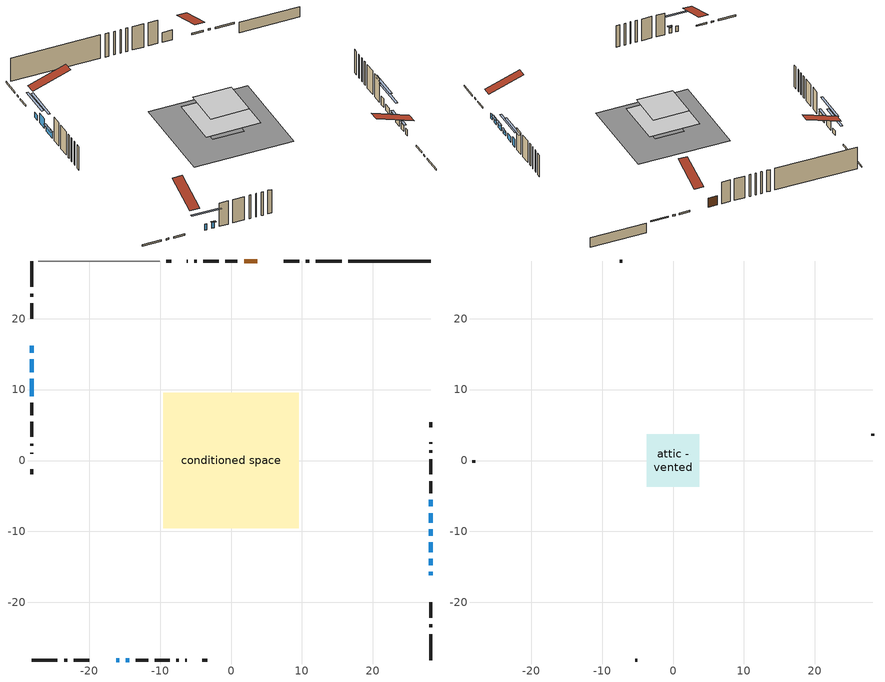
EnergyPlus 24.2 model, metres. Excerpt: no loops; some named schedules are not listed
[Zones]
conditioned space
 floor outside (Floor2 construction): -9.54,-9.54 -9.54,9.54 9.54,9.54 9.54,-9.54 z1.22
 floor outside (Floor3 construction): -0.37,-0.37 -0.37,0.37 0.37,0.37 0.37,-0.37 z1.22
 floor othersidecoefficients (Floor1 construction): -3.01,-3.01 -3.01,3.01 3.01,3.01 3.01,-3.01 z1.22
 floor othersidecoefficients (Floor4 construction): -0.43,-0.43 -0.43,0.43 0.43,0.43 0.43,-0.43 z1.22
 floor adiabatic (AdiabaticFloorConstruction): -5.21,-5.21 -5.21,5.21 5.21,5.21 5.21,-5.21 z3.66
 floor foundation (Slab1 construction): -1.84,-1.84 -1.84,1.84 1.84,1.84 1.84,-1.84 z-0.91
 wall outside (RimJoist1 construction): 15.61,28.12 11.96,28.12 / -28.12,-28.12 -24.46,-28.12 / -28.12,28.12 -28.12,24.46 / 28.12,-28.12 28.12,-24.46 z1.22:1.52
 wall outside (RimJoist2 construction): 11.03,28.12 10.57,28.12 / -23.53,-28.12 -23.08,-28.12 / -28.12,23.53 -28.12,23.08 / 28.12,-23.53 28.12,-23.08 z1.22:1.52
 wall outside (RimJoist3 construction): 9.64,28.12 7.47,28.12 / -22.15,-28.12 -19.98,-28.12 / -28.12,22.15 -28.12,19.98 / 28.12,-22.15 28.12,-19.98 z1.22:1.52
 wall outside (AdiabaticWallConstruction 1): 3.7,28.12 1.84,28.12 z1.22:3.25
 wall outside (AdiabaticWallConstruction): 28.12,-16.21 28.12,-15.7 / -16.21,-28.12 -15.75,-28.12 / 28.12,-14.77 28.12,-13.85 / 28.12,-12.93 28.12,-11.55 / -14.82,-28.12 -14.36,-28.12 / -28.12,11.5 -28.12,9.06 / 28.12,-8.78 28.12,-7.41 z1.22:2.44; -28.12,16.21 -28.12,15.19 z1.22:2.24; -28.12,14.26 -28.12,12.43 z1.22:3.25; 28.12,-10.62 28.12,-9.71 z1.22:2.14; 28.12,-6.48 28.12,-5.56 z1.22:3
 wall outside (Wall1 construction): 0.91,28.12 -0.83,28.12 / -13.43,-28.12 -11.69,-28.12 / -28.12,8.14 -28.12,6.39 / 28.12,-4.64 28.12,-2.89 z1.22:6.1
 wall outside (Wall2 construction): -1.76,28.12 -3.9,28.12 / -10.76,-28.12 -8.62,-28.12 / -28.12,5.46 -28.12,3.32 / 28.12,-1.96 28.12,0.18 z1.22:6.1
 wall outside (Wall3 construction): -4.83,28.12 -5.17,28.12 / -7.69,-28.12 -7.35,-28.12 / -28.12,2.39 -28.12,2.05 / 28.12,1.11 28.12,1.45 z1.22:6.1
 wall outside (Wall4 construction): -6.1,28.12 -6.26,28.12 / -6.42,-28.12 -6.26,-28.12 / -28.12,1.13 -28.12,0.96 / 28.12,2.37 28.12,2.54 z1.22:6.1
 wall outside (Wall6 construction): -8.44,28.12 -9.14,28.12 / -4.08,-28.12 -3.38,-28.12 / -28.12,-1.21 -28.12,-1.92 / 28.12,4.71 28.12,5.42 z1.22:6.1
 wall foundation (FoundationWall1 construction): 28.12,28.12 16.54,28.12 z-0.91:1.22
 wall adiabatic (Wall7 construction): -10.07,28.12 -27.19,28.12 z1.22:6.1
 window (WindowConstruction 10): 28.12,-16.2 28.12,-15.7 z1.22:2.44
 window (WindowConstruction 7): -16.2,-28.12 -15.75,-28.12 z1.22:2.44
 window (WindowConstruction 8): 28.12,-14.77 28.12,-13.85 z1.22:2.44
 window (WindowConstruction 9): 28.12,-12.92 28.12,-11.55 z1.22:2.44
 window (WindowConstruction): -28.12,16.2 -28.12,15.19 z1.22:2.23
 window (WindowConstruction 1): -28.12,14.26 -28.12,12.43 z1.22:3.25
 window (WindowConstruction 2): 28.12,-10.62 28.12,-9.71 z1.22:2.13
 window (WindowConstruction 3): -14.82,-28.12 -14.36,-28.12 z1.22:2.44
 window (WindowConstruction 4): -28.12,11.5 -28.12,9.06 z1.22:2.44
 window (WindowConstruction 5): 28.12,-8.78 28.12,-7.41 z1.22:2.44
 window (WindowConstruction 6): 28.12,-6.48 28.12,-5.56 z1.22:3
 door (Door): 3.7,28.12 1.84,28.12 z1.22:3.25
 ceiling adiabatic (AdiabaticFloorConstruction): 5.21,-5.21 5.21,5.21 -5.21,5.21 -5.21,-5.21 z3.66
attic - vented
 floor to conditioned space (Floor5 construction Reversed): -3.73,-3.73 -3.73,3.73 3.73,3.73 3.73,-3.73 z6.1
 wall outside (Wall5 construction): -7.19,28.12 -7.51,28.12 / -5.33,-28.12 -5.01,-28.12 / -28.12,0.03 -28.12,-0.29 / 28.12,3.47 28.12,3.79 z1.22:6.1
 roof outside (Roof1 construction): 4.63,28.12,6.1 4.63,20.86,8.52 6.54,20.86,8.52 6.54,28.12,6.1; -17.13,-28.12,6.1 -17.13,-20.86,8.52 -19.05,-20.86,8.52 -19.05,-28.12,6.1; -28.12,17.13,6.1 -20.86,17.13,8.52 -20.86,19.05,8.52 -28.12,19.05,6.1; 28.12,-17.13,6.1 20.86,-17.13,8.52 20.86,-19.05,8.52 28.12,-19.05,6.1
shading: -13.11,-28.12 -18.84,-28.12 -18.84,-28.53 -13.11,-28.53 z5.08; 28.12,-13.65 28.12,-14.97 28.53,-14.97 28.53,-13.65 z2.64; 28.12,-11.35 28.12,-13.13 28.53,-13.13 28.53,-11.35 z2.64; -28.12,12.55 -28.12,18.84 -28.53,18.84 -28.53,12.55 z4.87; -28.12,9.79 -28.12,16.9 -28.53,16.9 -28.53,9.79 z5.89; 28.12,-9.51 28.12,-10.82 28.53,-10.82 28.53,-9.51 z2.34; -14.16,-28.12 -15.02,-28.12 -15.02,-28.53 -14.16,-28.53 z2.64; -28.12,8.86 -28.12,11.7 -28.53,11.7 -28.53,8.86 z2.64; 28.12,-4.77 28.12,-11.42 28.53,-11.42 28.53,-4.77 z5.08; 28.12,-2.92 28.12,-9.12 28.53,-9.12 28.53,-2.92 z5.64
[Building]
Building 1: Terrain=Suburbs
[Site:Location]
Edmonton Intl AP_AB: Latitude {deg}=53.31; Longitude {deg}=-113.58; Time Zone {hr}=-7; Elevation {m}=723; Keep Site Location Information=Yes
[Site:GroundTemperature:Shallow]
-1.56185, -3.61833, -3.78302, -2.80711, 1.11059, 5.01004, 8.39065, 10.5322, 10.7141, 8.97234, 5.67794, 1.89811
[Site:WaterMainsTemperature]
Calculation Method=Schedule; Temperature Schedule=mains temperature schedule
[Material] Roughness=Rough; Thermal Absorptance=0.9
Name | Thickness {m} | Conductivity {W/m-K} | Density {kg/m3} | Specific Heat {J/kg-K} | Solar Absorptance | Visible Absorptance
asphalt or fiberglass shingles | 0.00635 | 0.162714 | 1121.4 | 1465.45 | 0.4 | 0.4
ceiling loosefill ins | 0.169333 | 0.0480833 | 16.02 | 1046.75 | 0.7 | 0.7
ceiling stud and cavity | 0.1397 | 0.213846 | 65.682 | 1177.47 | 0.7 | 0.7
concrete 4.0 in. | 0.1016 | 1.803125 | 2242.8 | 837.4 | 0.7 | 0.7
concrete 8.0 in. | 0.2032 | 1.803125 | 2242.8 | 837.4 | 0.7 | 0.7
door material | 0.04445 | 0.327969 | 512.64 | 1214.23 | 0.7 | 0.7
floor covering | 0.0127 | 0.0433444 | 54.468 | 1339.84 | 0.6 | 0.6
floor rigid ins | 0.051816 | 0.029427 | 32.04 | 1214.23 | 0.7 | 0.7
floor rigid ins 1; wall rigid ins | 0.512978 | 0.029427 | 32.04 | 1214.23 | 0.7 | 0.7
floor stud and cavity | 0.1397 | 0.108252 | 92.3553 | 1139.71 | 0.7 | 0.7
floor stud and cavity 1 | 0.1397 | 0.104502 | 92.3553 | 1139.71 | 0.7 | 0.7
floor stud and cavity 2 | 0.1397 | 0.095335 | 92.3553 | 1139.71 | 0.7 | 0.7
floor stud and cavity 3 | 0.1397 | 0.102253 | 92.3553 | 1139.71 | 0.7 | 0.7
floor stud and cavity 4 | 0.1397 | 1.75129 | 37.0049 | 1207.88 | 0.7 | 0.7
furniture material conditioned space 1 | 0.1524 | 0.115458 | 640.8 | 1214.23 | 0.6 | 0.6
gypsum board | 0.0127 | 0.160291 | 801 | 837.4 | 0.6 | 0.6
osb sheathing 0.5 in. | 0.0127 | 0.115458 | 512.64 | 1214.23 | 0.7 | 0.7
osb sheathing 0.5 in. 1 | 0.0127 | 0.115458 | 512.64 | 1214.23 | 0.4 | 0.4
osb sheathing 0.75 in. | 0.01905 | 0.115458 | 512.64 | 1214.23 | 0.7 | 0.7
osb sheathing 2.0 in. | 0.0508 | 0.115458 | 512.64 | 1214.23 | 0.7 | 0.7
rim joist stud and cavity | 0.0508 | 0.0297245 | 125.044 | 1163.47 | 0.6 | 0.6
rim joist stud and cavity 1 | 0.0508 | 0.0323583 | 125.044 | 1163.47 | 0.6 | 0.6
wall stud and cavity | 0.1397 | 0.0958194 | 139.0536 | 1170.24 | 0.7 | 0.7
wall stud and cavity 1 | 0.1397 | 0.0955885 | 139.0536 | 1170.24 | 0.7 | 0.7
wall stud and cavity 2 | 0.1397 | 0.117539 | 139.0536 | 1170.24 | 0.7 | 0.7
wall stud and cavity 3 | 0.1397 | 0.132674 | 139.0536 | 1170.24 | 0.7 | 0.7
wall stud and cavity 4 | 0.0889 | 6.1454 | 50.32683 | 1063.81 | 0.6 | 0.6
wall stud and cavity 5 | 0.1397 | 0.100653 | 139.0536 | 1170.24 | 0.7 | 0.7
wall stud and cavity 6 | 0.1397 | 0.0859995 | 139.0536 | 1170.24 | 0.7 | 0.7
wall stud and cavity 7 | 0.0889 | 0.380278 | 52.3479 | 1209.89 | 0.7 | 0.7
wall stud and cavity 8 | 0.0889 | 0.391764 | 83.0341 | 1211.67 | 0.7 | 0.7
wood siding | 0.0254 | 0.102417 | 544.68 | 1172.36 | 0.4 | 0.4
wood siding 1 | 0.00254 | 0.102417 | 544.68 | 1172.36 | 0.4 | 0.4
wood siding 2; wood siding 3; wood siding 4 | 0.0254 | 0.102417 | 544.68 | 1172.36 | 0.7 | 0.7
[WindowMaterial:SimpleGlazingSystem]
Name | U-Factor {W/m2-K} | Solar Heat Gain Coefficient
WindowMaterial | 2.938365 | 0.65
WindowMaterial 1 | 2.97584 | 0.59
WindowMaterial 2 | 2.95029 | 0.64
WindowMaterial 3 | 2.99912 | 0.59
WindowMaterial 4 | 2.98606 | 0.56
WindowMaterial 5 | 2.915653 | 0.67
WindowMaterial 6 | 2.99287 | 0.6
WindowMaterial 7 | 3.06271 | 0.54
[Construction]
AdiabaticFloorConstruction: floor stud and cavity 4, floor rigid ins 1, osb sheathing 0.75 in., floor covering
AdiabaticWallConstruction: wood siding 3, wall rigid ins, wall stud and cavity 7, gypsum board
AdiabaticWallConstruction 1: wood siding 4, wall rigid ins, wall stud and cavity 7, gypsum board
Door: door material
Floor1 construction: floor stud and cavity, floor rigid ins, osb sheathing 0.75 in., floor covering
Floor2 construction: floor stud and cavity 1, floor rigid ins, osb sheathing 0.75 in., floor covering
Floor3 construction: floor stud and cavity 2, floor rigid ins, osb sheathing 0.75 in., floor covering
Floor4 construction: floor stud and cavity 3, floor rigid ins, osb sheathing 0.75 in., floor covering
Floor5 construction Reversed: gypsum board, ceiling stud and cavity, ceiling loosefill ins
FoundationWall1 construction: concrete 8.0 in.
furniture construction conditioned space 1: furniture material conditioned space 1
PartitionWallConstruction: gypsum board, wall stud and cavity 8, gypsum board
RimJoist1 construction; RimJoist3 construction: wood siding 2, osb sheathing 2.0 in., rim joist stud and cavity
RimJoist2 construction: wood siding 2, osb sheathing 2.0 in., rim joist stud and cavity 1
Roof1 construction: asphalt or fiberglass shingles
Slab1 construction: concrete 4.0 in.
Wall1 construction: wood siding, osb sheathing 0.5 in., wall stud and cavity, gypsum board
Wall2 construction: wood siding, osb sheathing 0.5 in., wall stud and cavity 1, gypsum board
Wall3 construction: wood siding, osb sheathing 0.5 in., wall stud and cavity 2, gypsum board
Wall4 construction: wood siding, osb sheathing 0.5 in., wall stud and cavity 3, gypsum board
Wall5 construction: wood siding 1, wall stud and cavity 4
Wall6 construction: wood siding, osb sheathing 0.5 in., wall stud and cavity 5, gypsum board
Wall7 construction: osb sheathing 0.5 in. 1, wall stud and cavity 6, gypsum board
WindowConstruction: WindowMaterial
WindowConstruction 1: WindowMaterial 1
WindowConstruction 10: WindowMaterial 7
WindowConstruction 2: WindowMaterial 2
WindowConstruction 3; WindowConstruction 7; WindowConstruction 8: WindowMaterial 3
WindowConstruction 4: WindowMaterial 4
WindowConstruction 5; WindowConstruction 9: WindowMaterial 5
WindowConstruction 6: WindowMaterial 6
[Zone] Multiplier=1; Part of Total Floor Area=Yes
Name | Volume {m3}
attic - vented | 21.8269
conditioned space | 309.2
[Space]
Name | Zone | Volume {m3}
attic - vented 1 | attic - vented | 21.8269
conditioned space 1 | conditioned space | 309.2
[ZoneInfiltration:EffectiveLeakageArea]
infil attic - vented 1: Zone or Space=attic - vented 1; Schedule=Always On Discrete; Effective Air Leakage Area {cm2}=1932.52; Stack Coefficient=0.000507409; Wind Coefficient=1.52195e-05
[ZoneMixing]
whole house fan mix: Zone or Space=attic - vented; Schedule=Always On Continuous; Design Flow Rate Calculation Method=Flow/Zone; Design Flow Rate {m3/s}=0; Source Zone or Space=conditioned space
[SurfaceProperty:OtherSideCoefficients]
other non-freezing space: Combined Convective/Radiative Film Coefficient {W/m2-K}=8.35; Constant Temperature Coefficient=1; External Dry-Bulb Temperature Coefficient=0; Ground Temperature Coefficient=0; Wind Speed Coefficient=0; Zone Air Temperature Coefficient=0; Constant Temperature Schedule=other non-freezing space; Previous Other Side Temperature Coefficient=0
[SurfaceProperty:ExposedFoundationPerimeter]
Slab1: Exposed Perimeter Calculation Method=TotalExposedPerimeter; Total Exposed Perimeter {m}=11.579
[InternalMass] Zone or ZoneList=conditioned space; Space or SpaceList=conditioned space 1
Name | Construction | Surface Area {m2}
furniture mass conditioned space 1 | furniture construction conditioned space 1 | 209.552
partition wall mass | PartitionWallConstruction | 523.881
[Lights]
interior lighting: Zone or ZoneList or Space or SpaceList=conditioned space 1; Schedule=interior lighting schedule; Design Level Calculation Method=LightingLevel; Lighting Level {W}=343.2; Return Air Fraction=0; Fraction Radiant=0.6; Fraction Visible=0.2; Fraction Replaceable=1
[People]
occupants: Zone or ZoneList or Space or SpaceList=conditioned space 1; Number of People Schedule=occupants schedule; Number of People Calculation Method=People; Number of People=3; Fraction Radiant=0.314171; Sensible Heat Fraction=0.56303; Activity Level Schedule=occupants activity schedule; Carbon Dioxide Generation Rate {m3/s-W}=0; Enable ASHRAE 55 Comfort Warnings=No; Mean Radiant Temperature Calculation Type=EnclosureAveraged
[ElectricEquipment] Zone or ZoneList or Space or SpaceList=conditioned space 1; Design Level Calculation Method=EquipmentLevel
Name | Schedule | Design Level {W} | Fraction Latent | Fraction Radiant | Fraction Lost
clothes dryer | clothes dryer schedule | 140.772 | 0.015 | 0.081 | 0.85
clothes washer | clothes washer schedule | 32.1985 | 0.03 | 0.162 | 0.7
cooking range | cooking range schedule | 208.969 | 0.08 | 0.432 | 0.2
dishwasher | dishwasher schedule | 66.8632 | 0.3 | 0.18 | 0.4
fridge | fridge schedule | 72.9452 | 0 | 0.6 | 0
mech vent bath fan 0 | mech vent bath fan 0 schedule | 50.2 | 0 | 0 | 1
mech vent bath fan 1 | mech vent bath fan 1 schedule | 50.2 | 0 | 0 | 1
mech vent house fan | mech vent house fan schedule | 0 | 0 | 0 | 1
mech vent house fan cfis | mech vent house fan cfis schedule | 0 | 0 | 0 | 0
mech vent range fan 0 | mech vent range fan 0 schedule | 57 | 0 | 0 | 1
misc plug loads | misc plug loads schedule | 494.7 | 0.045 | 0.513 | 0.1
whole house fan | Always On Discrete | 0 | 0 | 0 | 1
[OtherEquipment] Zone or ZoneList or Space or SpaceList=conditioned space 1; Design Level Calculation Method=EquipmentLevel
Name | Fuel Type | Schedule | Design Level {W} | Fraction Latent | Fraction Radiant | Fraction Lost
clothes dryer 1 | Electricity | clothes dryer schedule | 0 | 0.015 | 0.081 | 0.85
cooking range 1 | Electricity | cooking range schedule | 0 | 0.08 | 0.432 | 0.2
general water use latent | None | general water use schedule | 59.3978 | 1 | 0 | 0
general water use sensible | None | general water use schedule | -58.539 | 0 | 0.6 | 0
mech vent house fan latent load | None | Always On Discrete | 0 | 1 | 0 | 0
mech vent house fan sensible load | None | Always On Discrete | 0 | 0 | 0 | 0
water heater energy adjustment1 | NaturalGas | Always On Discrete | 0.01 | 0 | 0 | 1
[ZoneInfiltration:DesignFlowRate] Zone or ZoneList or Space or SpaceList=conditioned space 1; Schedule=Always On Discrete; Design Flow Rate Calculation Method=Flow/Zone; Design Flow Rate {m3/s}=0
infil flow; natural vent flow; whole house fan flow
[Foundation:Kiva]
Foundation Kiva 1: Initial Indoor Air Temperature {C}=18; Wall Height Above Grade {m}=1.21999; Wall Depth Below Slab {m}=0.2032
[Foundation:Kiva:Settings]
Soil Conductivity {W/m-K}=0.849921; Soil Density {kg/m3}=1842.3; Soil Specific Heat {J/kg-K}=418.7; Ground Solar Absorptivity=0.9; Ground Thermal Absorptivity=0.9; Ground Surface Roughness {m}=0.03; Far-Field Width {m}=40; Deep-Ground Boundary Condition=ZeroFlux; Deep-Ground Depth {m}=40; Minimum Cell Dimension {m}=0.2; Maximum Cell Growth Coefficient=3; Simulation Timestep=Timestep
[Exterior:Lights]
exterior lighting: Schedule=exterior lighting schedule; Design Level {W}=75.6
[Schedule:Constant]
Name | Hourly Value
Always On Continuous; mech vent house fan schedule; mech vent house fan cfis schedule; Always On Discrete | 1
other non-freezing space; fridge schedule | 0
occupants activity schedule | 117.228
[Schedule:Week:Daily]
interior lighting schedule Week Rule - Jan1-Jan27: interior lighting schedule day, interior lighting schedule day, interior lighting schedule day, interior lighting schedule day, interior lighting schedule day, interior lighting schedule day, interior lighting schedule day, interior lighting schedule default day, interior lighting schedule default day, interior lighting schedule default day, interior lighting schedule default day, interior lighting schedule default day
interior lighting schedule Week Rule - Jan28-Feb3: interior lighting schedule day, interior lighting schedule day, interior lighting schedule day, interior lighting schedule day, interior lighting schedule day 1, interior lighting schedule day 1, interior lighting schedule day 1, interior lighting schedule default day, interior lighting schedule default day, interior lighting schedule default day, interior lighting schedule default day, interior lighting schedule default day
interior lighting schedule Week Rule - Feb4-Feb24: interior lighting schedule day 1, interior lighting schedule day 1, interior lighting schedule day 1, interior lighting schedule day 1, interior lighting schedule day 1, interior lighting schedule day 1, interior lighting schedule day 1, interior lighting schedule default day, interior lighting schedule default day, interior lighting schedule default day, interior lighting schedule default day, interior lighting schedule default day
interior lighting schedule Week Rule - Feb25-Mar3: interior lighting schedule day 1, interior lighting schedule day 1, interior lighting schedule day 1, interior lighting schedule day 1, interior lighting schedule day 2, interior lighting schedule day 2, interior lighting schedule day 2, interior lighting schedule default day, interior lighting schedule default day, interior lighting schedule default day, interior lighting schedule default day, interior lighting schedule default day
interior lighting schedule Week Rule - Mar4-Mar31: interior lighting schedule day 2, interior lighting schedule day 2, interior lighting schedule day 2, interior lighting schedule day 2, interior lighting schedule day 2, interior lighting schedule day 2, interior lighting schedule day 2, interior lighting schedule default day, interior lighting schedule default day, interior lighting schedule default day, interior lighting schedule default day, interior lighting schedule default day
interior lighting schedule Week Rule - Apr1-Apr28: interior lighting schedule day 3, interior lighting schedule day 3, interior lighting schedule day 3, interior lighting schedule day 3, interior lighting schedule day 3, interior lighting schedule day 3, interior lighting schedule day 3, interior lighting schedule default day, interior lighting schedule default day, interior lighting schedule default day, interior lighting schedule default day, interior lighting schedule default day
interior lighting schedule Week Rule - Apr29-May5: interior lighting schedule day 3, interior lighting schedule day 3, interior lighting schedule day 4, interior lighting schedule day 4, interior lighting schedule day 4, interior lighting schedule day 4, interior lighting schedule day 4, interior lighting schedule default day, interior lighting schedule default day, interior lighting schedule default day, interior lighting schedule default day, interior lighting schedule default day
interior lighting schedule Week Rule - May6-May26: interior lighting schedule day 4, interior lighting schedule day 4, interior lighting schedule day 4, interior lighting schedule day 4, interior lighting schedule day 4, interior lighting schedule day 4, interior lighting schedule day 4, interior lighting schedule default day, interior lighting schedule default day, interior lighting schedule default day, interior lighting schedule default day, interior lighting schedule default day
interior lighting schedule Week Rule - May27-Jun2: interior lighting schedule day 4, interior lighting schedule day 4, interior lighting schedule day 4, interior lighting schedule day 4, interior lighting schedule day 4, interior lighting schedule day 5, interior lighting schedule day 5, interior lighting schedule default day, interior lighting schedule default day, interior lighting schedule default day, interior lighting schedule default day, interior lighting schedule default day
interior lighting schedule Week Rule - Jun3-Jun30: interior lighting schedule day 5, interior lighting schedule day 5, interior lighting schedule day 5, interior lighting schedule day 5, interior lighting schedule day 5, interior lighting schedule day 5, interior lighting schedule day 5, interior lighting schedule default day, interior lighting schedule default day, interior lighting schedule default day, interior lighting schedule default day, interior lighting schedule default day
interior lighting schedule Week Rule - Jul1-Jul28: interior lighting schedule day 6, interior lighting schedule day 6, interior lighting schedule day 6, interior lighting schedule day 6, interior lighting schedule day 6, interior lighting schedule day 6, interior lighting schedule day 6, interior lighting schedule default day, interior lighting schedule default day, interior lighting schedule default day, interior lighting schedule default day, interior lighting schedule default day
interior lighting schedule Week Rule - Jul29-Aug4: interior lighting schedule day 6, interior lighting schedule day 6, interior lighting schedule day 6, interior lighting schedule day 7, interior lighting schedule day 7, interior lighting schedule day 7, interior lighting schedule day 7, interior lighting schedule default day, interior lighting schedule default day, interior lighting schedule default day, interior lighting schedule default day, interior lighting schedule default day
interior lighting schedule Week Rule - Aug5-Aug25: interior lighting schedule day 7, interior lighting schedule day 7, interior lighting schedule day 7, interior lighting schedule day 7, interior lighting schedule day 7, interior lighting schedule day 7, interior lighting schedule day 7, interior lighting schedule default day, interior lighting schedule default day, interior lighting schedule default day, interior lighting schedule default day, interior lighting schedule default day
interior lighting schedule Week Rule - Aug26-Sep1: interior lighting schedule day 7, interior lighting schedule day 7, interior lighting schedule day 7, interior lighting schedule day 7, interior lighting schedule day 7, interior lighting schedule day 7, interior lighting schedule day 8, interior lighting schedule default day, interior lighting schedule default day, interior lighting schedule default day, interior lighting schedule default day, interior lighting schedule default day
interior lighting schedule Week Rule - Sep2-Sep29: interior lighting schedule day 8, interior lighting schedule day 8, interior lighting schedule day 8, interior lighting schedule day 8, interior lighting schedule day 8, interior lighting schedule day 8, interior lighting schedule day 8, interior lighting schedule default day, interior lighting schedule default day, interior lighting schedule default day, interior lighting schedule default day, interior lighting schedule default day
interior lighting schedule Week Rule - Sep30-Oct6: interior lighting schedule day 8, interior lighting schedule day 9, interior lighting schedule day 9, interior lighting schedule day 9, interior lighting schedule day 9, interior lighting schedule day 9, interior lighting schedule day 9, interior lighting schedule default day, interior lighting schedule default day, interior lighting schedule default day, interior lighting schedule default day, interior lighting schedule default day
interior lighting schedule Week Rule - Oct7-Oct27: interior lighting schedule day 9, interior lighting schedule day 9, interior lighting schedule day 9, interior lighting schedule day 9, interior lighting schedule day 9, interior lighting schedule day 9, interior lighting schedule day 9, interior lighting schedule default day, interior lighting schedule default day, interior lighting schedule default day, interior lighting schedule default day, interior lighting schedule default day
interior lighting schedule Week Rule - Oct28-Nov3: interior lighting schedule day 9, interior lighting schedule day 9, interior lighting schedule day 9, interior lighting schedule day 9, interior lighting schedule day 10, interior lighting schedule day 10, interior lighting schedule day 10, interior lighting schedule default day, interior lighting schedule default day, interior lighting schedule default day, interior lighting schedule default day, interior lighting schedule default day
interior lighting schedule Week Rule - Nov4-Nov24: interior lighting schedule day 10, interior lighting schedule day 10, interior lighting schedule day 10, interior lighting schedule day 10, interior lighting schedule day 10, interior lighting schedule day 10, interior lighting schedule day 10, interior lighting schedule default day, interior lighting schedule default day, interior lighting schedule default day, interior lighting schedule default day, interior lighting schedule default day
interior lighting schedule Week Rule - Nov25-Dec1: interior lighting schedule day 10, interior lighting schedule day 10, interior lighting schedule day 10, interior lighting schedule day 10, interior lighting schedule day 10, interior lighting schedule day 10, interior lighting schedule day 11, interior lighting schedule default day, interior lighting schedule default day, interior lighting schedule default day, interior lighting schedule default day, interior lighting schedule default day
interior lighting schedule Week Rule - Dec2-Dec31: interior lighting schedule day 11, interior lighting schedule day 11, interior lighting schedule day 11, interior lighting schedule day 11, interior lighting schedule day 11, interior lighting schedule day 11, interior lighting schedule day 11, interior lighting schedule default day, interior lighting schedule default day, interior lighting schedule default day, interior lighting schedule default day, interior lighting schedule default day
occupants schedule Week Rule - Jan1-Dec31: occupants schedule day, occupants schedule day, occupants schedule day, occupants schedule day, occupants schedule day, occupants schedule day, occupants schedule day, occupants schedule default day, occupants schedule default day, occupants schedule default day, occupants schedule default day, occupants schedule default day
clothes dryer schedule Week Rule - Jan1-Dec31: clothes dryer schedule day, clothes dryer schedule day, clothes dryer schedule day, clothes dryer schedule day, clothes dryer schedule day, clothes dryer schedule day, clothes dryer schedule day, clothes dryer schedule default day, clothes dryer schedule default day, clothes dryer schedule default day, clothes dryer schedule default day, clothes dryer schedule default day
clothes washer schedule Week Rule - Jan1-Dec31: clothes washer schedule day, clothes washer schedule day, clothes washer schedule day, clothes washer schedule day, clothes washer schedule day, clothes washer schedule day, clothes washer schedule day, clothes washer schedule default day, clothes washer schedule default day, clothes washer schedule default day, clothes washer schedule default day, clothes washer schedule default day
cooking range schedule Week Rule - Jan1-Dec31: cooking range schedule day, cooking range schedule day, cooking range schedule day, cooking range schedule day, cooking range schedule day, cooking range schedule day, cooking range schedule day, cooking range schedule default day, cooking range schedule default day, cooking range schedule default day, cooking range schedule default day, cooking range schedule default day
dishwasher schedule Week Rule - Jan1-Dec31: dishwasher schedule day, dishwasher schedule day, dishwasher schedule day, dishwasher schedule day, dishwasher schedule day, dishwasher schedule day, dishwasher schedule day, dishwasher schedule default day, dishwasher schedule default day, dishwasher schedule default day, dishwasher schedule default day, dishwasher schedule default day
mech vent bath fan 0 schedule Week Rule - Jan1-Dec31: mech vent bath fan 0 schedule day, mech vent bath fan 0 schedule day, mech vent bath fan 0 schedule day, mech vent bath fan 0 schedule day, mech vent bath fan 0 schedule day, mech vent bath fan 0 schedule day, mech vent bath fan 0 schedule day, mech vent bath fan 0 schedule default day, mech vent bath fan 0 schedule default day, mech vent bath fan 0 schedule default day, mech vent bath fan 0 schedule default day, mech vent bath fan 0 schedule default day
mech vent bath fan 1 schedule Week Rule - Jan1-Dec31: mech vent bath fan 1 schedule day, mech vent bath fan 1 schedule day, mech vent bath fan 1 schedule day, mech vent bath fan 1 schedule day, mech vent bath fan 1 schedule day, mech vent bath fan 1 schedule day, mech vent bath fan 1 schedule day, mech vent bath fan 1 schedule default day, mech vent bath fan 1 schedule default day, mech vent bath fan 1 schedule default day, mech vent bath fan 1 schedule default day, mech vent bath fan 1 schedule default day
mech vent range fan 0 schedule Week Rule - Jan1-Dec31: mech vent range fan 0 schedule day, mech vent range fan 0 schedule day, mech vent range fan 0 schedule day, mech vent range fan 0 schedule day, mech vent range fan 0 schedule day, mech vent range fan 0 schedule day, mech vent range fan 0 schedule day, mech vent range fan 0 schedule default day, mech vent range fan 0 schedule default day, mech vent range fan 0 schedule default day, mech vent range fan 0 schedule default day, mech vent range fan 0 schedule default day
misc plug loads schedule Week Rule - Jan1-Dec31: misc plug loads schedule day, misc plug loads schedule day, misc plug loads schedule day, misc plug loads schedule day, misc plug loads schedule day, misc plug loads schedule day, misc plug loads schedule day, misc plug loads schedule default day, misc plug loads schedule default day, misc plug loads schedule default day, misc plug loads schedule default day, misc plug loads schedule default day
general water use schedule Week Rule - Jan1-Dec31: general water use schedule day, general water use schedule day, general water use schedule day, general water use schedule day, general water use schedule day, general water use schedule day, general water use schedule day, general water use schedule default day, general water use schedule default day, general water use schedule default day, general water use schedule default day, general water use schedule default day
exterior lighting schedule Week Rule - Jan1-Jan27: exterior lighting schedule day, exterior lighting schedule day, exterior lighting schedule day, exterior lighting schedule day, exterior lighting schedule day, exterior lighting schedule day, exterior lighting schedule day, exterior lighting schedule default day, exterior lighting schedule default day, exterior lighting schedule default day, exterior lighting schedule default day, exterior lighting schedule default day
exterior lighting schedule Week Rule - Jan28-Feb3: exterior lighting schedule day, exterior lighting schedule day, exterior lighting schedule day, exterior lighting schedule day, exterior lighting schedule day 1, exterior lighting schedule day 1, exterior lighting schedule day 1, exterior lighting schedule default day, exterior lighting schedule default day, exterior lighting schedule default day, exterior lighting schedule default day, exterior lighting schedule default day
exterior lighting schedule Week Rule - Feb4-Feb24: exterior lighting schedule day 1, exterior lighting schedule day 1, exterior lighting schedule day 1, exterior lighting schedule day 1, exterior lighting schedule day 1, exterior lighting schedule day 1, exterior lighting schedule day 1, exterior lighting schedule default day, exterior lighting schedule default day, exterior lighting schedule default day, exterior lighting schedule default day, exterior lighting schedule default day
exterior lighting schedule Week Rule - Feb25-Mar3: exterior lighting schedule day 1, exterior lighting schedule day 1, exterior lighting schedule day 1, exterior lighting schedule day 1, exterior lighting schedule day 2, exterior lighting schedule day 2, exterior lighting schedule day 2, exterior lighting schedule default day, exterior lighting schedule default day, exterior lighting schedule default day, exterior lighting schedule default day, exterior lighting schedule default day
exterior lighting schedule Week Rule - Mar4-Mar31: exterior lighting schedule day 2, exterior lighting schedule day 2, exterior lighting schedule day 2, exterior lighting schedule day 2, exterior lighting schedule day 2, exterior lighting schedule day 2, exterior lighting schedule day 2, exterior lighting schedule default day, exterior lighting schedule default day, exterior lighting schedule default day, exterior lighting schedule default day, exterior lighting schedule default day
exterior lighting schedule Week Rule - Apr1-Apr28: exterior lighting schedule day 3, exterior lighting schedule day 3, exterior lighting schedule day 3, exterior lighting schedule day 3, exterior lighting schedule day 3, exterior lighting schedule day 3, exterior lighting schedule day 3, exterior lighting schedule default day, exterior lighting schedule default day, exterior lighting schedule default day, exterior lighting schedule default day, exterior lighting schedule default day
exterior lighting schedule Week Rule - Apr29-May5: exterior lighting schedule day 3, exterior lighting schedule day 3, exterior lighting schedule day 4, exterior lighting schedule day 4, exterior lighting schedule day 4, exterior lighting schedule day 4, exterior lighting schedule day 4, exterior lighting schedule default day, exterior lighting schedule default day, exterior lighting schedule default day, exterior lighting schedule default day, exterior lighting schedule default day
[Schedule:Year]
interior lighting schedule: interior lighting schedule Week Rule - Jan1-Jan27, 1, 1, 1, 27, interior lighting schedule Week Rule - Jan28-Feb3, 1, 28, 2, 3, interior lighting schedule Week Rule - Feb4-Feb24, 2, 4, 2, 24, interior lighting schedule Week Rule - Feb25-Mar3, 2, 25, 3, 3, interior lighting schedule Week Rule - Mar4-Mar31, 3, 4, 3, 31, interior lighting schedule Week Rule - Apr1-Apr28, 4, 1, 4, 28, interior lighting schedule Week Rule - Apr29-May5, 4, 29, 5, 5, interior lighting schedule Week Rule - May6-May26, 5, 6, 5, 26, interior lighting schedule Week Rule - May27-Jun2, 5, 27, 6, 2, interior lighting schedule Week Rule - Jun3-Jun30, 6, 3, 6, 30, interior lighting schedule Week Rule - Jul1-Jul28, 7, 1, 7, 28, interior lighting schedule Week Rule - Jul29-Aug4, 7, 29, 8, 4, interior lighting schedule Week Rule - Aug5-Aug25, 8, 5, 8, 25, interior lighting schedule Week Rule - Aug26-Sep1, 8, 26, 9, 1, interior lighting schedule Week Rule - Sep2-Sep29, 9, 2, 9, 29, interior lighting schedule Week Rule - Sep30-Oct6, 9, 30, 10, 6, interior lighting schedule Week Rule - Oct7-Oct27, 10, 7, 10, 27, interior lighting schedule Week Rule - Oct28-Nov3, 10, 28, 11, 3, interior lighting schedule Week Rule - Nov4-Nov24, 11, 4, 11, 24, interior lighting schedule Week Rule - Nov25-Dec1, 11, 25, 12, 1, interior lighting schedule Week Rule - Dec2-Dec31, 12, 2, 12, 31
occupants schedule: occupants schedule Week Rule - Jan1-Dec31, 1, 1, 12, 31
clothes dryer schedule: clothes dryer schedule Week Rule - Jan1-Dec31, 1, 1, 12, 31
clothes washer schedule: clothes washer schedule Week Rule - Jan1-Dec31, 1, 1, 12, 31
cooking range schedule: cooking range schedule Week Rule - Jan1-Dec31, 1, 1, 12, 31
dishwasher schedule: dishwasher schedule Week Rule - Jan1-Dec31, 1, 1, 12, 31
mech vent bath fan 0 schedule: mech vent bath fan 0 schedule Week Rule - Jan1-Dec31, 1, 1, 12, 31
mech vent bath fan 1 schedule: mech vent bath fan 1 schedule Week Rule - Jan1-Dec31, 1, 1, 12, 31
mech vent range fan 0 schedule: mech vent range fan 0 schedule Week Rule - Jan1-Dec31, 1, 1, 12, 31
misc plug loads schedule: misc plug loads schedule Week Rule - Jan1-Dec31, 1, 1, 12, 31
general water use schedule: general water use schedule Week Rule - Jan1-Dec31, 1, 1, 12, 31
exterior lighting schedule: exterior lighting schedule Week Rule - Jan1-Jan27, 1, 1, 1, 27, exterior lighting schedule Week Rule - Jan28-Feb3, 1, 28, 2, 3, exterior lighting schedule Week Rule - Feb4-Feb24, 2, 4, 2, 24, exterior lighting schedule Week Rule - Feb25-Mar3, 2, 25, 3, 3, exterior lighting schedule Week Rule - Mar4-Mar31, 3, 4, 3, 31, exterior lighting schedule Week Rule - Apr1-Apr28, 4, 1, 4, 28, exterior lighting schedule Week Rule - Apr29-May5, 4, 29, 5, 5, exterior lighting schedule Week Rule - May6-May26, 5, 6, 5, 26, exterior lighting schedule Week Rule - May27-Jun2, 5, 27, 6, 2, exterior lighting schedule Week Rule - Jun3-Jun30, 6, 3, 6, 30, exterior lighting schedule Week Rule - Jul1-Jul28, 7, 1, 7, 28, exterior lighting schedule Week Rule - Jul29-Aug4, 7, 29, 8, 4, exterior lighting schedule Week Rule - Aug5-Aug25, 8, 5, 8, 25, exterior lighting schedule Week Rule - Aug26-Sep1, 8, 26, 9, 1, exterior lighting schedule Week Rule - Sep2-Sep29, 9, 2, 9, 29, exterior lighting schedule Week Rule - Sep30-Oct6, 9, 30, 10, 6, exterior lighting schedule Week Rule - Oct7-Oct27, 10, 7, 10, 27, exterior lighting schedule Week Rule - Oct28-Nov3, 10, 28, 11, 3, exterior lighting schedule Week Rule - Nov4-Nov24, 11, 4, 11, 24, exterior lighting schedule Week Rule - Nov25-Dec1, 11, 25, 12, 1, exterior lighting schedule Week Rule - Dec2-Dec31, 12, 2, 12, 31
[Schedule:Compact]
mains temperature schedule: Through: 01/01, For: AllDays, Until: 24:00, 3.97167, Through: 01/02, For: AllDays, Until: 24:00, 3.90778, Through: 01/03, For: AllDays, Until: 24:00, 3.84556, Through: 01/04, For: AllDays, Until: 24:00, 3.78389, Through: 01/05, For: AllDays, Until: 24:00, 3.72278, Through: 01/06, For: AllDays, Until: 24:00, 3.66278, Through: 01/07, For: AllDays, Until: 24:00, 3.60389, Through: 01/08, For: AllDays, Until: 24:00, 3.54556, Through: 01/09, For: AllDays, Until: 24:00, 3.48833, Through: 01/10, For: AllDays, Until: 24:00, 3.43167, Through: 01/11, For: AllDays, Until: 24:00, 3.37611, Through: 01/12, For: AllDays, Until: 24:00, 3.32167, Through: 01/13, For: AllDays, Until: 24:00, 3.26833, Through: 01/14, For: AllDays, Until: 24:00, 3.21556, Through: 01/15, For: AllDays, Until: 24:00, 3.16444, Through: 01/16, For: AllDays, Until: 24:00, 3.11389, Through: 01/17, For: AllDays, Until: 24:00, 3.06444, Through: 01/18, For: AllDays, Until: 24:00, 3.01611, Through: 01/19, For: AllDays, Until: 24:00, 2.96889, Through: 01/20, For: AllDays, Until: 24:00, 2.92278, Through: 01/21, For: AllDays, Until: 24:00, 2.87722, Through: 01/22, For: AllDays, Until: 24:00, 2.83333, Through: 01/23, For: AllDays, Until: 24:00, 2.79056, Through: 01/24, For: AllDays, Until: 24:00, 2.74889, Through: 01/25, For: AllDays, Until: 24:00, 2.70833, Through: 01/26, For: AllDays, Until: 24:00, 2.66889, Through: 01/27, For: AllDays, Until: 24:00, 2.63056, Through: 01/28, For: AllDays, Until: 24:00, 2.59333, Through: 01/29, For: AllDays, Until: 24:00, 2.55778, Through: 01/30, For: AllDays, Until: 24:00, 2.52278, Through: 01/31, For: AllDays, Until: 24:00, 2.48944, Through: 02/01, For: AllDays, Until: 24:00, 2.45722, Through: 02/02, For: AllDays, Until: 24:00, 2.42611, Through: 02/03, For: AllDays, Until: 24:00, 2.39667, Through: 02/04, For: AllDays, Until: 24:00, 2.36833, Through: 02/05, For: AllDays, Until: 24:00, 2.34111, Through: 02/06, For: AllDays, Until: 24:00, 2.315, Through: 02/07, For: AllDays, Until: 24:00, 2.29056, Through: 02/08, For: AllDays, Until: 24:00, 2.26722, Through: 02/09, For: AllDays, Until: 24:00, 2.245, Through: 02/10, For: AllDays, Until: 24:00, 2.22444, Through: 02/11, For: AllDays, Until: 24:00, 2.20444, Through: 02/12, For: AllDays, Until: 24:00, 2.18667, Through: 02/13, For: AllDays, Until: 24:00, 2.17, Through: 02/14, For: AllDays, Until: 24:00, 2.15444, Through: 02/15, For: AllDays, Until: 24:00, 2.14, Through: 02/16, For: AllDays, Until: 24:00, 2.12722, Through: 02/17, For: AllDays, Until: 24:00, 2.11556, Through: 02/18, For: AllDays, Until: 24:00, 2.10556, Through: 02/19, For: AllDays, Until: 24:00, 2.09667, Through: 02/20, For: AllDays, Until: 24:00, 2.08889, Through: 02/21, For: AllDays, Until: 24:00, 2.08278, Through: 02/22, For: AllDays, Until: 24:00, 2.07833, Through: 02/23, For: AllDays, Until: 24:00, 2.07444, Through: 02/24, For: AllDays, Until: 24:00, 2.07278, Through: 02/25, For: AllDays, Until: 24:00, 2.07167, Through: 02/26, For: AllDays, Until: 24:00, 2.07222, Through: 02/27, For: AllDays, Until: 24:00, 2.07444, Through: 02/28, For: AllDays, Until: 24:00, 2.07778, Through: 03/01, For: AllDays, Until: 24:00, 2.08222, Through: 03/02, For: AllDays, Until: 24:00, 2.08833, Through: 03/03, For: AllDays, Until: 24:00, 2.09556, Through: 03/04, For: AllDays, Until: 24:00, 2.10444, Through: 03/05, For: AllDays, Until: 24:00, 2.11444, Through: 03/06, For: AllDays, Until: 24:00, 2.12556, Through: 03/07, For: AllDays, Until: 24:00, 2.13833, Through: 03/08, For: AllDays, Until: 24:00, 2.15278, Through: 03/09, For: AllDays, Until: 24:00, 2.16778, Through: 03/10, For: AllDays, Until: 24:00, 2.18444, Through: 03/11, For: AllDays, Until: 24:00, 2.20278, Through: 03/12, For: AllDays, Until: 24:00, 2.22167, Through: 03/13, For: AllDays, Until: 24:00, 2.24278, Through: 03/14, For: AllDays, Until: 24:00, 2.26444, Through: 03/15, For: AllDays, Until: 24:00, 2.28778, Through: 03/16, For: AllDays, Until: 24:00, 2.31222, Through: 03/17, For: AllDays, Until: 24:00, 2.33778, Through: 03/18, For: AllDays, Until: 24:00, 2.365, Through: 03/19, For: AllDays, Until: 24:00, 2.39333, Through: 03/20, For: AllDays, Until: 24:00, 2.42278, Through: 03/21, For: AllDays, Until: 24:00, 2.45389, Through: 03/22, For: AllDays, Until: 24:00, 2.48611, Through: 03/23, For: AllDays, Until: 24:00, 2.51889, Through: 03/24, For: AllDays, Until: 24:00, 2.55389, Through: 03/25, For: AllDays, Until: 24:00, 2.58944, Through: 03/26, For: AllDays, Until: 24:00, 2.62611, Through: 03/27, For: AllDays, Until: 24:00, 2.66444, Through: 03/28, For: AllDays, Until: 24:00, 2.70389, Through: 03/29, For: AllDays, Until: 24:00, 2.74389, Through: 03/30, For: AllDays, Until: 24:00, 2.78556, Through: 03/31, For: AllDays, Until: 24:00, 2.82833, Through: 04/01, For: AllDays, Until: 24:00, 2.87222, Through: 04/02, For: AllDays, Until: 24:00, 2.91722, Through: 04/03, For: AllDays, Until: 24:00, 2.96333, Through: 04/04, For: AllDays, Until: 24:00, 3.01056, Through: 04/05, For: AllDays, Until: 24:00, 3.05889, Through: 04/06, For: AllDays, Until: 24:00, 3.10833, Through: 04/07, For: AllDays, Until: 24:00, 3.15833, Through: 04/08, For: AllDays, Until: 24:00, 3.21, Through: 04/09, For: AllDays, Until: 24:00, 3.26222, Through: 04/10, For: AllDays, Until: 24:00, 3.31556, Through: 04/11, For: AllDays, Until: 24:00, 3.37, Through: 04/12, For: AllDays, Until: 24:00, 3.42556, Through: 04/13, For: AllDays, Until: 24:00, 3.48167, Through: 04/14, For: AllDays, Until: 24:00, 3.53889, Through: 04/15, For: AllDays, Until: 24:00, 3.59722, Through: 04/16, For: AllDays, Until: 24:00, 3.65611, Through: 04/17, For: AllDays, Until: 24:00, 3.71611, Through: 04/18, For: AllDays, Until: 24:00, 3.77667, Through: 04/19, For: AllDays, Until: 24:00, 3.83833, Through: 04/20, For: AllDays, Until: 24:00, 3.90111, Through: 04/21, For: AllDays, Until: 24:00, 3.96444, Through: 04/22, For: AllDays, Until: 24:00, 4.02833, Through: 04/23, For: AllDays, Until: 24:00, 4.09333, Through: 04/24, For: AllDays, Until: 24:00, 4.15889, Through: 04/25, For: AllDays, Until: 24:00, 4.225, Through: 04/26, For: AllDays, Until: 24:00, 4.29222, Through: 04/27, For: AllDays, Until: 24:00, 4.36, Through: 04/28, For: AllDays, Until: 24:00, 4.42833, Through: 04/29, For: AllDays, Until: 24:00, 4.49722, Through: 04/30, For: AllDays, Until: 24:00, 4.56667, Through: 05/01, For: AllDays, Until: 24:00, 4.63722, Through: 05/02, For: AllDays, Until: 24:00, 4.70833, Through: 05/03, For: AllDays, Until: 24:00, 4.77944, Through: 05/04, For: AllDays, Until: 24:00, 4.85167, Through: 05/05, For: AllDays, Until: 24:00, 4.92389, Through: 05/06, For: AllDays, Until: 24:00, 4.99722, Through: 05/07, For: AllDays, Until: 24:00, 5.07056, Through: 05/08, For: AllDays, Until: 24:00, 5.145, Through: 05/09, For: AllDays, Until: 24:00, 5.21944, Through: 05/10, For: AllDays, Until: 24:00, 5.29389, Through: 05/11, For: AllDays, Until: 24:00, 5.36944, Through: 05/12, For: AllDays, Until: 24:00, 5.445, Through: 05/13, For: AllDays, Until: 24:00, 5.52111, Through: 05/14, For: AllDays, Until: 24:00, 5.59722, Through: 05/15, For: AllDays, Until: 24:00, 5.67389, Through: 05/16, For: AllDays, Until: 24:00, 5.75056, Through: 05/17, For: AllDays, Until: 24:00, 5.82778, Through: 05/18, For: AllDays, Until: 24:00, 5.90556, Through: 05/19, For: AllDays, Until: 24:00, 5.98278, Through: 05/20, For: AllDays, Until: 24:00, 6.06056, Through: 05/21, For: AllDays, Until: 24:00, 6.13889, Through: 05/22, For: AllDays, Until: 24:00, 6.21667, Through: 05/23, For: AllDays, Until: 24:00, 6.295, Through: 05/24, For: AllDays, Until: 24:00, 6.37333, Through: 05/25, For: AllDays, Until: 24:00, 6.45222, Through: 05/26, For: AllDays, Until: 24:00, 6.53056, Through: 05/27, For: AllDays, Until: 24:00, 6.60889, Through: 05/28, For: AllDays, Until: 24:00, 6.68778, Through: 05/29, For: AllDays, Until: 24:00, 6.76611, Through: 05/30, For: AllDays, Until: 24:00, 6.84444, Through: 05/31, For: AllDays, Until: 24:00, 6.92278, Through: 06/01, For: AllDays, Until: 24:00, 7.00111, Through: 06/02, For: AllDays, Until: 24:00, 7.07944, Through: 06/03, For: AllDays, Until: 24:00, 7.15778, Through: 06/04, For: AllDays, Until: 24:00, 7.23556, Through: 06/05, For: AllDays, Until: 24:00, 7.31333, Through: 06/06, For: AllDays, Until: 24:00, 7.39056, Through: 06/07, For: AllDays, Until: 24:00, 7.46833, Through: 06/08, For: AllDays, Until: 24:00, 7.545, Through: 06/09, For: AllDays, Until: 24:00, 7.62222, Through: 06/10, For: AllDays, Until: 24:00, 7.69833, Through: 06/11, For: AllDays, Until: 24:00, 7.775, Through: 06/12, For: AllDays, Until: 24:00, 7.85056, Through: 06/13, For: AllDays, Until: 24:00, 7.92611, Through: 06/14, For: AllDays, Until: 24:00, 8.00111, Through: 06/15, For: AllDays, Until: 24:00, 8.07611, Through: 06/16, For: AllDays, Until: 24:00, 8.15056, Through: 06/17, For: AllDays, Until: 24:00, 8.22389, Through: 06/18, For: AllDays, Until: 24:00, 8.29778, Through: 06/19, For: AllDays, Until: 24:00, 8.37056, Through: 06/20, For: AllDays, Until: 24:00, 8.44278, Through: 06/21, For: AllDays, Until: 24:00, 8.51444, Through: 06/22, For: AllDays, Until: 24:00, 8.58611, Through: 06/23, For: AllDays, Until: 24:00, 8.65667, Through: 06/24, For: AllDays, Until: 24:00, 8.72667, Through: 06/25, For: AllDays, Until: 24:00, 8.79611, Through: 06/26, For: AllDays, Until: 24:00, 8.865, Through: 06/27, For: AllDays, Until: 24:00, 8.93333, Through: 06/28, For: AllDays, Until: 24:00, 9.00056, Through: 06/29, For: AllDays, Until: 24:00, 9.06778, Through: 06/30, For: AllDays, Until: 24:00, 9.13333, Through: 07/01, For: AllDays, Until: 24:00, 9.19889, Through: 07/02, For: AllDays, Until: 24:00, 9.26333, Through: 07/03, For: AllDays, Until: 24:00, 9.32722, Through: 07/04, For: AllDays, Until: 24:00, 9.39056, Through: 07/05, For: AllDays, Until: 24:00, 9.45278, Through: 07/06, For: AllDays, Until: 24:00, 9.51389, Through: 07/07, For: AllDays, Until: 24:00, 9.57444, Through: 07/08, For: AllDays, Until: 24:00, 9.63389, Through: 07/09, For: AllDays, Until: 24:00, 9.69278, Through: 07/10, For: AllDays, Until: 24:00, 9.75056, Through: 07/11, For: AllDays, Until: 24:00, 9.80778, Through: 07/12, For: AllDays, Until: 24:00, 9.86333, Through: 07/13, For: AllDays, Until: 24:00, 9.91833, Through: 07/14, For: AllDays, Until: 24:00, 9.97278, Through: 07/15, For: AllDays, Until: 24:00, 10.0256, Through: 07/16, For: AllDays, Until: 24:00, 10.0778, Through: 07/17, For: AllDays, Until: 24:00, 10.1289, Through: 07/18, For: AllDays, Until: 24:00, 10.1789, Through: 07/19, For: AllDays, Until: 24:00, 10.2278, Through: 07/20, For: AllDays, Until: 24:00, 10.2756, Through: 07/21, For: AllDays, Until: 24:00, 10.3222, Through: 07/22, For: AllDays, Until: 24:00, 10.3683, Through: 07/23, For: AllDays, Until: 24:00, 10.4128, Through: 07/24, For: AllDays, Until: 24:00, 10.4561, Through: 07/25, For: AllDays, Until: 24:00, 10.4989, Through: 07/26, For: AllDays, Until: 24:00, 10.54, Through: 07/27, For: AllDays, Until: 24:00, 10.58, Through: 07/28, For: AllDays, Until: 24:00, 10.6189, Through: 07/29, For: AllDays, Until: 24:00, 10.6567, Through: 07/30, For: AllDays, Until: 24:00, 10.6928, Through: 07/31, For: AllDays, Until: 24:00, 10.7283, Through: 08/01, For: AllDays, Until: 24:00, 10.7622, Through: 08/02, For: AllDays, Until: 24:00, 10.7956, Through: 08/03, For: AllDays, Until: 24:00, 10.8272, Through: 08/04, For: AllDays, Until: 24:00, 10.8572, Through: 08/05, For: AllDays, Until: 24:00, 10.8867, Through: 08/06, For: AllDays, Until: 24:00, 10.9144, Through: 08/07, For: AllDays, Until: 24:00, 10.9411, Through: 08/08, For: AllDays, Until: 24:00, 10.9667, Through: 08/09, For: AllDays, Until: 24:00, 10.9906, Through: 08/10, For: AllDays, Until: 24:00, 11.0133, Through: 08/11, For: AllDays, Until: 24:00, 11.035, Through: 08/12, For: AllDays, Until: 24:00, 11.055, Through: 08/13, For: AllDays, Until: 24:00, 11.0739, Through: 08/14, For: AllDays, Until: 24:00, 11.0917, Through: 08/15, For: AllDays, Until: 24:00, 11.1078, Through: 08/16, For: AllDays, Until: 24:00, 11.1228, Through: 08/17, For: AllDays, Until: 24:00, 11.1361, Through: 08/18, For: AllDays, Until: 24:00, 11.1483, Through: 08/19, For: AllDays, Until: 24:00, 11.1594, Through: 08/20, For: AllDays, Until: 24:00, 11.1689, Through: 08/21, For: AllDays, Until: 24:00, 11.1772, Through: 08/22, For: AllDays, Until: 24:00, 11.1844, Through: 08/23, For: AllDays, Until: 24:00, 11.19, Through: 08/24, For: AllDays, Until: 24:00, 11.1939, Through: 08/25, For: AllDays, Until: 24:00, 11.1967, Through: 08/26, For: AllDays, Until: 24:00, 11.1983, Through: 08/27, For: AllDays, Until: 24:00, 11.1983, Through: 08/28, For: AllDays, Until: 24:00, 11.1972, Through: 08/29, For: AllDays, Until: 24:00, 11.195, Through: 08/30, For: AllDays, Until: 24:00, 11.1911, Through: 08/31, For: AllDays, Until: 24:00, 11.1856, Through: 09/01, For: AllDays, Until: 24:00, 11.1789, Through: 09/02, For: AllDays, Until: 24:00, 11.1711, Through: 09/03, For: AllDays, Until: 24:00, 11.1617, Through: 09/04, For: AllDays, Until: 24:00, 11.1511, Through: 09/05, For: AllDays, Until: 24:00, 11.1394, Through: 09/06, For: AllDays, Until: 24:00, 11.1261, Through: 09/07, For: AllDays, Until: 24:00, 11.1111, Through: 09/08, For: AllDays, Until: 24:00, 11.0956, Through: 09/09, For: AllDays, Until: 24:00, 11.0778, Through: 09/10, For: AllDays, Until: 24:00, 11.0594, Through: 09/11, For: AllDays, Until: 24:00, 11.0394, Through: 09/12, For: AllDays, Until: 24:00, 11.0183, Through: 09/13, For: AllDays, Until: 24:00, 10.9961, Through: 09/14, For: AllDays, Until: 24:00, 10.9722, Through: 09/15, For: AllDays, Until: 24:00, 10.9472, Through: 09/16, For: AllDays, Until: 24:00, 10.9206, Through: 09/17, For: AllDays, Until: 24:00, 10.8928, Through: 09/18, For: AllDays, Until: 24:00, 10.8639, Through: 09/19, For: AllDays, Until: 24:00, 10.8339, Through: 09/20, For: AllDays, Until: 24:00, 10.8028, Through: 09/21, For: AllDays, Until: 24:00, 10.77, Through: 09/22, For: AllDays, Until: 24:00, 10.7361, Through: 09/23, For: AllDays, Until: 24:00, 10.7011, Through: 09/24, For: AllDays, Until: 24:00, 10.665, Through: 09/25, For: AllDays, Until: 24:00, 10.6272, Through: 09/26, For: AllDays, Until: 24:00, 10.5889, Through: 09/27, For: AllDays, Until: 24:00, 10.5489, Through: 09/28, For: AllDays, Until: 24:00, 10.5078, Through: 09/29, For: AllDays, Until: 24:00, 10.4661, Through: 09/30, For: AllDays, Until: 24:00, 10.4228, Through: 10/01, For: AllDays, Until: 24:00, 10.3783, Through: 10/02, For: AllDays, Until: 24:00, 10.3328, Through: 10/03, For: AllDays, Until: 24:00, 10.2861, Through: 10/04, For: AllDays, Until: 24:00, 10.2383, Through: 10/05, For: AllDays, Until: 24:00, 10.19, Through: 10/06, For: AllDays, Until: 24:00, 10.14, Through: 10/07, For: AllDays, Until: 24:00, 10.0894, Through: 10/08, For: AllDays, Until: 24:00, 10.0372, Through: 10/09, For: AllDays, Until: 24:00, 9.98444, Through: 10/10, For: AllDays, Until: 24:00, 9.93056, Through: 10/11, For: AllDays, Until: 24:00, 9.87611, Through: 10/12, For: AllDays, Until: 24:00, 9.82, Through: 10/13, For: AllDays, Until: 24:00, 9.76333, Through: 10/14, For: AllDays, Until: 24:00, 9.70611, Through: 10/15, For: AllDays, Until: 24:00, 9.64722, Through: 10/16, For: AllDays, Until: 24:00, 9.58778, Through: 10/17, For: AllDays, Until: 24:00, 9.52778, Through: 10/18, For: AllDays, Until: 24:00, 9.46667, Through: 10/19, For: AllDays, Until: 24:00, 9.40444, Through: 10/20, For: AllDays, Until: 24:00, 9.34167, Through: 10/21, For: AllDays, Until: 24:00, 9.27778, Through: 10/22, For: AllDays, Until: 24:00, 9.21333, Through: 10/23, For: AllDays, Until: 24:00, 9.14833, Through: 10/24, For: AllDays, Until: 24:00, 9.08222, Through: 10/25, For: AllDays, Until: 24:00, 9.01556, Through: 10/26, For: AllDays, Until: 24:00, 8.94833, Through: 10/27, For: AllDays, Until: 24:00, 8.88056, Through: 10/28, For: AllDays, Until: 24:00, 8.81167, Through: 10/29, For: AllDays, Until: 24:00, 8.74222, Through: 10/30, For: AllDays, Until: 24:00, 8.67222, Through: 10/31, For: AllDays, Until: 24:00, 8.60167, Through: 11/01, For: AllDays, Until: 24:00, 8.53056, Through: 11/02, For: AllDays, Until: 24:00, 8.45889, Through: 11/03, For: AllDays, Until: 24:00, 8.38667, Through: 11/04, For: AllDays, Until: 24:00, 8.31389, Through: 11/05, For: AllDays, Until: 24:00, 8.24056, Through: 11/06, For: AllDays, Until: 24:00, 8.16667, Through: 11/07, For: AllDays, Until: 24:00, 8.09278, Through: 11/08, For: AllDays, Until: 24:00, 8.01833, Through: 11/09, For: AllDays, Until: 24:00, 7.94278, Through: 11/10, For: AllDays, Until: 24:00, 7.86778, Through: 11/11, For: AllDays, Until: 24:00, 7.79167, Through: 11/12, For: AllDays, Until: 24:00, 7.71556, Through: 11/13, For: AllDays, Until: 24:00, 7.63944, Through: 11/14, For: AllDays, Until: 24:00, 7.56222, Through: 11/15, For: AllDays, Until: 24:00, 7.48556, Through: 11/16, For: AllDays, Until: 24:00, 7.40833, Through: 11/17, For: AllDays, Until: 24:00, 7.33056, Through: 11/18, For: AllDays, Until: 24:00, 7.25278, Through: 11/19, For: AllDays, Until: 24:00, 7.175, Through: 11/20, For: AllDays, Until: 24:00, 7.09722, Through: 11/21, For: AllDays, Until: 24:00, 7.01889, Through: 11/22, For: AllDays, Until: 24:00, 6.94056, Through: 11/23, For: AllDays, Until: 24:00, 6.86222, Through: 11/24, For: AllDays, Until: 24:00, 6.78389, Through: 11/25, For: AllDays, Until: 24:00, 6.705, Through: 11/26, For: AllDays, Until: 24:00, 6.62667, Through: 11/27, For: AllDays, Until: 24:00, 6.54833, Through: 11/28, For: AllDays, Until: 24:00, 6.46944, Through: 11/29, For: AllDays, Until: 24:00, 6.39111, Through: 11/30, For: AllDays, Until: 24:00, 6.31278, Through: 12/01, For: AllDays, Until: 24:00, 6.23444, Through: 12/02, For: AllDays, Until: 24:00, 6.15611, Through: 12/03, For: AllDays, Until: 24:00, 6.07833, Through: 12/04, For: AllDays, Until: 24:00, 6.00056, Through: 12/05, For: AllDays, Until: 24:00, 5.92278, Through: 12/06, For: AllDays, Until: 24:00, 5.84556, Through: 12/07, For: AllDays, Until: 24:00, 5.76833, Through: 12/08, For: AllDays, Until: 24:00, 5.69111, Through: 12/09, For: AllDays, Until: 24:00, 5.61444, Through: 12/10, For: AllDays, Until: 24:00, 5.53778, Through: 12/11, For: AllDays, Until: 24:00, 5.46222, Through: 12/12, For: AllDays, Until: 24:00, 5.38611, Through: 12/13, For: AllDays, Until: 24:00, 5.31111, Through: 12/14, For: AllDays, Until: 24:00, 5.23611, Through: 12/15, For: AllDays, Until: 24:00, 5.16167, Through: 12/16, For: AllDays, Until: 24:00, 5.08722, Through: 12/17, For: AllDays, Until: 24:00, 5.01389, Through: 12/18, For: AllDays, Until: 24:00, 4.94056, Through: 12/19, For: AllDays, Until: 24:00, 4.86778, Through: 12/20, For: AllDays, Until: 24:00, 4.79556, Through: 12/21, For: AllDays, Until: 24:00, 4.72389, Through: 12/22, For: AllDays, Until: 24:00, 4.65333, Through: 12/23, For: AllDays, Until: 24:00, 4.58278, Through: 12/24, For: AllDays, Until: 24:00, 4.51278, Through: 12/25, For: AllDays, Until: 24:00, 4.44389, Through: 12/26, For: AllDays, Until: 24:00, 4.375, Through: 12/27, For: AllDays, Until: 24:00, 4.30722, Through: 12/28, For: AllDays, Until: 24:00, 4.24, Through: 12/29, For: AllDays, Until: 24:00, 4.17333, Through: 12/30, For: AllDays, Until: 24:00, 4.10778, Through: 12/31, For: AllDays, Until: 24:00, 4.04278
